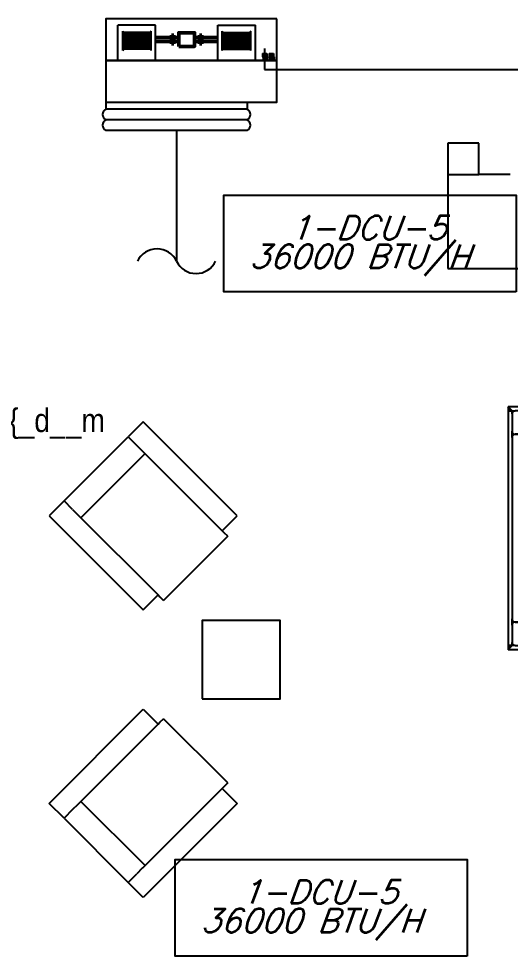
# Model space of a CAD drawing. Header units: metres. Extents: x -658 to -58, y -713 to -118.
# Drawn here: x -101.99 to -98.85, y -138.75 to -132.76 of the extents above; entities that cross this region are included whole.
import ezdxf
from ezdxf.enums import TextEntityAlignment as Align

# ---------------------------------------------------------------- set-up
doc = ezdxf.new("R2010")
doc.units = ezdxf.units.M
doc.header["$LTSCALE"] = 100
doc.linetypes.add('251$0$HIDDEN', pattern=[0.375, 0.25, -0.125])
for name, color, linetype in [('cw', 4, 'Continuous'), ('DCUT', 7, 'Continuous'), ('DIM-in', 5, 'Continuous'), ('DUCT', 4, 'Continuous'), ('FAN-COIL', 7, 'Continuous'), ('plan', 8, 'Continuous'), ('REF-PIPE', 6, 'Continuous'), ('TEXT AC', 7, 'Continuous')]:
    doc.layers.add(name, color=color, linetype=linetype)
doc.layers.add('Wall', color=7, linetype='Continuous', lineweight=50)
doc.styles.add('rss_dim1', font='romans.shx')
doc.styles.add('style12', font='xarab.shx')

# ---------------------------------------------------------------- blocks, each defined once
blk = doc.blocks.new('armchair_5128 - 2 sedak-413188-الدور الارضي')
for p, q in [((-0.9, -0.41), (-0.9, 0.44)), ((-0.9, 0.44), (-0.765, 0.44)), ((-0.185, 0.44), (-0.765, 0.44)), ((-0.765, 0.44), (-0.765, 0.3619)), ((-0.185, 0.3619), (-0.185, 0.44)), ((-0.185, 0.44), (-0.05, 0.44)), ((-0.05, 0.44), (-0.05, -0.41)), ((-0.765, 0.312), (-0.765, 0.3619)), ((-0.185, 0.3619), (-0.185, 0.312)), ((-0.765, 0.3109), (-0.765, 0.312)), ((-0.765, -0.41), (-0.765, 0.3109)), ((-0.185, 0.312), (-0.185, 0.3109)), ((-0.185, 0.3109), (-0.185, -0.41)), ((-0.765, 0.2873), (-0.185, 0.2873)), ((-0.765, -0.41), (-0.9, -0.41)), ((-0.765, -0.4276), (-0.765, -0.41)), ((-0.05, -0.41), (-0.185, -0.41)), ((-0.185, -0.41), (-0.185, -0.4276)), ((-0.765, -0.46), (-0.765, -0.4276)), ((-0.765, -0.46), (-0.185, -0.46)), ((-0.185, -0.4276), (-0.185, -0.46))]:
    blk.add_line(p, q)
blk = doc.blocks.new('Couch_-_Le_Corbusier_Family_-_1_2_3_seater_9476 - 2 posti-V50-الدور الارضي')
for p, q in [((-0.75, 0.225), (-0.775, 0.225)), ((-0.775, 0.225), (-0.775, 0.2)), ((-0.775, 0.2), (-0.775, -0.6)), ((0.75, 0.225), (-0.75, 0.225)), ((-0.75, 0.2), (-0.75, 0.225)), ((-0.75, 0.225), (-0.75, 0.2)), ((-0.75, 0.2), (-0.73, 0.2)), ((-0.75, 0.18), (-0.75, 0.2)), ((-0.75, 0.18), (-0.75, -0.58)), ((-0.62, 0.2), (-0.73, 0.2)), ((-0.62, 0.2), (-0.58, 0.2)), ((-0.6, 0.18), (-0.6, 0.07)), ((-0.6, -0.58), (-0.6, 0.18)), ((0.58, 0.2), (-0.58, 0.2)), ((0.58, 0.2), (0.62, 0.2)), ((0.6, 0.07), (0.6, 0.18)), ((0.6, 0.18), (0.6, -0.58)), ((0.73, 0.2), (0.62, 0.2)), ((0.73, 0.2), (0.75, 0.2)), ((0.75, 0.225), (0.75, 0.2)), ((0.775, 0.225), (0.75, 0.225)), ((0.75, 0.2), (0.75, 0.225)), ((0.75, 0.2), (0.75, 0.18)), ((0.75, -0.58), (0.75, 0.18)), ((0.775, 0.2), (0.775, 0.225)), ((0.775, -0.6), (0.775, 0.2)), ((-0.58, 0.05), (0.58, 0.05)), ((-0.75, -0.6), (-0.75, -0.58)), ((0.75, -0.58), (0.75, -0.6)), ((-0.775, -0.6), (-0.775, -0.625)), ((-0.775, -0.625), (-0.75, -0.625)), ((-0.75, -0.6), (-0.75, -0.625)), ((-0.73, -0.6), (-0.75, -0.6)), ((-0.75, -0.625), (-0.75, -0.6)), ((-0.75, -0.625), (-0.695, -0.625)), ((-0.73, -0.6), (-0.62, -0.6)), ((-0.58, -0.6), (0.58, -0.6)), ((0.62, -0.6), (0.73, -0.6)), ((0.695, -0.625), (0.75, -0.625)), ((0.75, -0.6), (0.73, -0.6)), ((0.75, -0.625), (0.75, -0.6)), ((0.75, -0.6), (0.75, -0.625)), ((0.75, -0.625), (0.775, -0.625)), ((0.775, -0.625), (0.775, -0.6))]:
    blk.add_line(p, q)
at = {"flags": 128}
for points in [[(-0.695, -0.625), (-0.6942, -0.625), (-0.6934, -0.625), (-0.6926, -0.625), (-0.6918, -0.625), (-0.691, -0.625), (-0.6902, -0.625), (-0.6895, -0.625), (-0.6887, -0.625), (-0.688, -0.625), (-0.6872, -0.625), (-0.6865, -0.625), (-0.6858, -0.625), (-0.6851, -0.625), (-0.6844, -0.625), (-0.6837, -0.625), (-0.6831, -0.625), (-0.6824, -0.625), (-0.6818, -0.625), (-0.6812, -0.625), (-0.6807, -0.625), (-0.6801, -0.625), (-0.6796, -0.625), (-0.6791, -0.625), (-0.6786, -0.625), (-0.6782, -0.625), (-0.6778, -0.625), (-0.6774, -0.625), (-0.677, -0.625), (-0.6767, -0.625), (-0.6764, -0.625), (-0.6761, -0.625), (-0.6758, -0.625), (-0.6756, -0.625), (-0.6754, -0.625), (-0.6753, -0.625), (-0.6752, -0.625), (-0.6751, -0.625), (-0.675, -0.625), (-0.675, -0.625)], [(0.675, -0.625), (0.675, -0.625), (0.6751, -0.625), (0.6751, -0.625), (0.6753, -0.625), (0.6754, -0.625), (0.6756, -0.625), (0.6758, -0.625), (0.676, -0.625), (0.6763, -0.625), (0.6766, -0.625), (0.6769, -0.625), (0.6773, -0.625), (0.6776, -0.625), (0.6781, -0.625), (0.6785, -0.625), (0.679, -0.625), (0.6794, -0.625), (0.68, -0.625), (0.6805, -0.625), (0.6811, -0.625), (0.6817, -0.625), (0.6823, -0.625), (0.6829, -0.625), (0.6835, -0.625), (0.6842, -0.625), (0.6849, -0.625), (0.6856, -0.625), (0.6863, -0.625), (0.687, -0.625), (0.6878, -0.625), (0.6885, -0.625), (0.6893, -0.625), (0.69, -0.625), (0.6908, -0.625), (0.6916, -0.625), (0.6924, -0.625), (0.6932, -0.625), (0.694, -0.625), (0.6948, -0.625), (0.695, -0.625)]]:
    blk.add_lwpolyline(points, dxfattribs=at)
for centre, start, end in [((-0.73, 0.18), 90, 180), ((-0.62, 0.18), 360, 90), ((-0.58, 0.18), 90, 180), ((0.58, 0.18), 360, 90), ((0.62, 0.18), 90, 180), ((0.73, 0.18), 360, 90), ((-0.58, 0.07), 180, 270), ((0.58, 0.07), 270, 360), ((-0.58, 0.03), 90, 180), ((0.58, 0.03), 360, 90), ((-0.73, -0.58), 180, 270), ((-0.62, -0.58), 270, 0), ((-0.58, -0.58), 180, 270), ((0.58, -0.58), 270, 360), ((0.62, -0.58), 180, 270), ((0.73, -0.58), 270, 360)]:
    blk.add_arc(centre, 0.02, start, end)
for points, knots in [([(-0.775, 0.225), (-0.775, 0.225), (-0.7748, 0.2248), (-0.7741, 0.2241), (-0.7734, 0.2234), (-0.7726, 0.2226), (-0.7719, 0.2219), (-0.7712, 0.2212), (-0.7701, 0.2201), (-0.769, 0.219), (-0.768, 0.218), (-0.7673, 0.2173), (-0.7665, 0.2165), (-0.7657, 0.2157), (-0.7649, 0.2149), (-0.7641, 0.2141), (-0.7633, 0.2133), (-0.7625, 0.2125), (-0.7617, 0.2117), (-0.7609, 0.2109), (-0.7601, 0.2101), (-0.7593, 0.2093), (-0.7585, 0.2085), (-0.7577, 0.2077), (-0.757, 0.207), (-0.7562, 0.2062), (-0.7556, 0.2056), (-0.7547, 0.2047), (-0.7538, 0.2038), (-0.7531, 0.2031), (-0.7524, 0.2024), (-0.7516, 0.2016), (-0.7509, 0.2009), (-0.7502, 0.2002), (-0.75, 0.2), (-0.75, 0.2)], [0, 0, 0, 0, 0.083333, 0.125, 0.166667, 0.208333, 0.229167, 0.25, 0.291667, 0.333333, 0.354167, 0.375, 0.395833, 0.416667, 0.4375, 0.458333, 0.479167, 0.5, 0.520833, 0.541667, 0.5625, 0.583333, 0.604167, 0.625, 0.645833, 0.666667, 0.6875, 0.708333, 0.75, 0.770833, 0.791667, 0.833333, 0.875, 0.916667, 1, 1, 1, 1]), ([(-0.75, 0.2), (-0.75, 0.2), (-0.7502, 0.2002), (-0.7509, 0.2009), (-0.7514, 0.2014), (-0.7517, 0.2017)], [0, 0, 0, 0, 0.0833333, 0.125, 0.1666667, 0.1666667, 0.1666667, 0.1666667]), ([(0.75, 0.2), (0.75, 0.2), (0.7502, 0.2002), (0.7509, 0.2009), (0.7516, 0.2016), (0.7524, 0.2024), (0.7531, 0.2031), (0.7538, 0.2038), (0.7549, 0.2049), (0.756, 0.206), (0.757, 0.207), (0.7577, 0.2077), (0.7585, 0.2085), (0.7593, 0.2093), (0.7601, 0.2101), (0.7609, 0.2109), (0.7617, 0.2117), (0.7625, 0.2125), (0.7633, 0.2133), (0.7641, 0.2141), (0.7649, 0.2149), (0.7657, 0.2157), (0.7665, 0.2165), (0.7673, 0.2173), (0.768, 0.218), (0.7688, 0.2188), (0.7694, 0.2194), (0.7703, 0.2203), (0.7712, 0.2212), (0.7719, 0.2219), (0.7726, 0.2226), (0.7734, 0.2234), (0.7741, 0.2241), (0.7748, 0.2248), (0.775, 0.225), (0.775, 0.225)], [0, 0, 0, 0, 0.083333, 0.125, 0.166667, 0.208333, 0.229167, 0.25, 0.291667, 0.333333, 0.354167, 0.375, 0.395833, 0.416667, 0.4375, 0.458333, 0.479167, 0.5, 0.520833, 0.541667, 0.5625, 0.583333, 0.604167, 0.625, 0.645833, 0.666667, 0.6875, 0.708333, 0.75, 0.770833, 0.791667, 0.833333, 0.875, 0.916667, 1, 1, 1, 1]), ([(0.7517, 0.2017), (0.7514, 0.2014), (0.7509, 0.2009), (0.7502, 0.2002), (0.75, 0.2), (0.75, 0.2)], [0.8333333, 0.8333333, 0.8333333, 0.8333333, 0.875, 0.9166667, 1, 1, 1, 1]), ([(-0.775, -0.625), (-0.775, -0.625), (-0.7748, -0.6248), (-0.7741, -0.6241), (-0.7734, -0.6234), (-0.7726, -0.6226), (-0.7719, -0.6219), (-0.7712, -0.6212), (-0.7701, -0.6201), (-0.769, -0.619), (-0.768, -0.618), (-0.7673, -0.6173), (-0.7665, -0.6165), (-0.7657, -0.6157), (-0.7649, -0.6149), (-0.7641, -0.6141), (-0.7633, -0.6133), (-0.7625, -0.6125), (-0.7617, -0.6117), (-0.7609, -0.6109), (-0.7601, -0.6101), (-0.7593, -0.6093), (-0.7585, -0.6085), (-0.7577, -0.6077), (-0.757, -0.607), (-0.7562, -0.6062), (-0.7556, -0.6056), (-0.7547, -0.6047), (-0.7538, -0.6038), (-0.7531, -0.6031), (-0.7524, -0.6024), (-0.7516, -0.6016), (-0.7509, -0.6009), (-0.7502, -0.6002), (-0.75, -0.6), (-0.75, -0.6)], [0, 0, 0, 0, 0.083333, 0.125, 0.166667, 0.208333, 0.229167, 0.25, 0.291667, 0.333333, 0.354167, 0.375, 0.395833, 0.416667, 0.4375, 0.458333, 0.479167, 0.5, 0.520833, 0.541667, 0.5625, 0.583333, 0.604167, 0.625, 0.645833, 0.666667, 0.6875, 0.708333, 0.75, 0.770833, 0.791667, 0.833333, 0.875, 0.916667, 1, 1, 1, 1]), ([(-0.75, -0.6), (-0.75, -0.6), (-0.7502, -0.6002), (-0.7509, -0.6009), (-0.7514, -0.6014), (-0.7517, -0.6017)], [0, 0, 0, 0, 0.0833333, 0.125, 0.1666667, 0.1666667, 0.1666667, 0.1666667]), ([(0.75, -0.6), (0.75, -0.6), (0.7502, -0.6002), (0.7509, -0.6009), (0.7516, -0.6016), (0.7524, -0.6024), (0.7531, -0.6031), (0.7538, -0.6038), (0.7549, -0.6049), (0.756, -0.606), (0.757, -0.607), (0.7577, -0.6077), (0.7585, -0.6085), (0.7593, -0.6093), (0.7601, -0.6101), (0.7609, -0.6109), (0.7617, -0.6117), (0.7625, -0.6125), (0.7633, -0.6133), (0.7641, -0.6141), (0.7649, -0.6149), (0.7657, -0.6157), (0.7665, -0.6165), (0.7673, -0.6173), (0.768, -0.618), (0.7688, -0.6188), (0.7694, -0.6194), (0.7703, -0.6203), (0.7712, -0.6212), (0.7719, -0.6219), (0.7726, -0.6226), (0.7734, -0.6234), (0.7741, -0.6241), (0.7748, -0.6248), (0.775, -0.625), (0.775, -0.625)], [0, 0, 0, 0, 0.083333, 0.125, 0.166667, 0.208333, 0.229167, 0.25, 0.291667, 0.333333, 0.354167, 0.375, 0.395833, 0.416667, 0.4375, 0.458333, 0.479167, 0.5, 0.520833, 0.541667, 0.5625, 0.583333, 0.604167, 0.625, 0.645833, 0.666667, 0.6875, 0.708333, 0.75, 0.770833, 0.791667, 0.833333, 0.875, 0.916667, 1, 1, 1, 1]), ([(0.7517, -0.6017), (0.7514, -0.6014), (0.7509, -0.6009), (0.7502, -0.6002), (0.75, -0.6), (0.75, -0.6)], [0.8333333, 0.8333333, 0.8333333, 0.8333333, 0.875, 0.9166667, 1, 1, 1, 1])]:
    blk.add_open_spline(points, degree=3, knots=knots)
blk = doc.blocks.new('A$Cc2be8e3e')
at = {"layer": 'plan'}
for p, q in [((-29.6035, 14.9095), (-29.8035, 14.9095)), ((-29.8035, 14.9095), (-29.8035, 14.7095)), ((-29.6035, 14.7095), (-29.6035, 14.9095)), ((-29.8035, 14.7095), (-29.8035, 14.1095)), ((-29.8035, 14.7095), (-29.6035, 14.7095)), ((-29.4035, 14.7095), (-29.6035, 14.7095)), ((-29.8035, 14.1095), (-24.0035, 14.1095))]:
    blk.add_line(p, q, dxfattribs=at)
blk.add_lwpolyline([(-31.3737, 11.3595), (-30.8737, 11.3595), (-30.8737, 11.8595), (-31.3737, 11.8595)], close=True, dxfattribs=at)
for name, p, rotation in [('Couch_-_Le_Corbusier_Family_-_1_2_3_seater_9476 - 2 posti-V50-الدور الارضي', (-29.1924, 12.4495), 90), ('armchair_5128 - 2 sedak-413188-الدور الارضي', (-32.0764, 11.0373), 134.9999999999992)]:
    blk.add_blockref(name, p, dxfattribs=dict(at, rotation=rotation))
at = {"layer": 'plan', "xscale": -1, "rotation": 45.00000000000056}
blk.add_blockref('armchair_5128 - 2 sedak-413188-الدور الارضي', (-32.0764, 12.1816), dxfattribs=at)
at = {"layer": 'plan', "style": 'style12', "width": 0.9}
blk.add_text('{_g_s__m o__hv{_d__m', height=0.15, dxfattribs=at).set_placement((-33.9524, 13.0637))
blk = doc.blocks.new('CCD32')
at = {"layer": 'DCUT', "color": 220, "linetype": '251$0$HIDDEN', "lineweight": -2}
blk.add_line((-0.6231, -0.5404), (-0.6231, -0.5799), dxfattribs=at)
at = {"layer": 'DCUT'}
for points in [[(-0.71, -0.79), (0.5, -0.79), (0.5, -0.2), (-0.71, -0.2)], [(-0.71, -0.495), (0.5, -0.495), (0.5, -0.2), (-0.71, -0.2)]]:
    blk.add_lwpolyline(points, close=True, dxfattribs=at)
at = {"layer": 'DIM-in', "color": 0}
blk.add_line((0.5, -0.495), (-0.71, -0.495), dxfattribs=at)
at = {"layer": 'DUCT'}
for p, q in [((-0.5, 0), (0.5, 0)), ((-0.5, -0.075), (0.5, -0.075)), ((-0.5, -0.2), (-0.5, -0.15)), ((-0.5, -0.15), (0.5, -0.15)), ((0.5, -0.2), (0.5, -0.15)), ((-0.6916, -0.5168), (-0.6916, -0.495)), ((-0.6647, -0.5168), (-0.6916, -0.5168)), ((-0.6916, -0.5212), (-0.6916, -0.5168)), ((-0.66, -0.5212), (-0.6916, -0.5212)), ((-0.6888, -0.5168), (-0.6888, -0.495)), ((-0.6884, -0.5168), (-0.6884, -0.495)), ((-0.6615, -0.5168), (-0.6884, -0.5168)), ((-0.6884, -0.5212), (-0.6884, -0.5168)), ((-0.6568, -0.5212), (-0.6884, -0.5212)), ((-0.6869, -0.543), (-0.6869, -0.5212)), ((-0.6856, -0.5168), (-0.6856, -0.495)), ((-0.6837, -0.543), (-0.6837, -0.5212)), ((-0.6833, -0.4994), (-0.6833, -0.5147)), ((-0.682, -0.5244), (-0.682, -0.5397)), ((-0.6801, -0.4994), (-0.6801, -0.5147)), ((-0.6788, -0.5244), (-0.6788, -0.5397)), ((-0.6758, -0.5404), (-0.6758, -0.5244)), ((-0.6757, -0.4964), (-0.6757, -0.5141)), ((-0.6726, -0.5404), (-0.6726, -0.5244)), ((-0.6725, -0.4964), (-0.6725, -0.5141)), ((-0.6709, -0.5149), (-0.6709, -0.4971)), ((-0.6677, -0.5149), (-0.6677, -0.4971)), ((-0.6671, -0.5246), (-0.6671, -0.5404)), ((-0.6647, -0.5168), (-0.6647, -0.495)), ((-0.6647, -0.5168), (-0.6647, -0.5212)), ((-0.6639, -0.5246), (-0.6639, -0.5404)), ((-0.6615, -0.5168), (-0.6615, -0.495)), ((-0.6615, -0.5168), (-0.6615, -0.5212)), ((-0.66, -0.543), (-0.66, -0.5212)), ((-0.6568, -0.543), (-0.6568, -0.5212)), ((-0.6443, -0.5168), (-0.6443, -0.495)), ((-0.6175, -0.5168), (-0.6443, -0.5168)), ((-0.6443, -0.5212), (-0.6443, -0.5168)), ((-0.6128, -0.5212), (-0.6443, -0.5212)), ((-0.6415, -0.5168), (-0.6415, -0.495)), ((-0.6411, -0.5168), (-0.6411, -0.495)), ((-0.6143, -0.5168), (-0.6411, -0.5168)), ((-0.6411, -0.5212), (-0.6411, -0.5168)), ((-0.6096, -0.5212), (-0.6411, -0.5212)), ((-0.6396, -0.543), (-0.6396, -0.5212)), ((-0.6383, -0.5168), (-0.6383, -0.495)), ((-0.6364, -0.543), (-0.6364, -0.5212)), ((-0.636, -0.4994), (-0.636, -0.5147)), ((-0.6347, -0.5244), (-0.6347, -0.5397)), ((-0.6328, -0.4994), (-0.6328, -0.5147)), ((-0.6315, -0.5244), (-0.6315, -0.5397)), ((-0.6285, -0.5404), (-0.6285, -0.5244)), ((-0.6284, -0.4964), (-0.6284, -0.5141)), ((-0.6253, -0.5404), (-0.6253, -0.5244)), ((-0.6252, -0.4964), (-0.6252, -0.5141)), ((-0.6237, -0.5149), (-0.6237, -0.4971)), ((-0.6205, -0.5149), (-0.6205, -0.4971)), ((-0.6199, -0.5246), (-0.6199, -0.5404)), ((-0.6175, -0.5168), (-0.6175, -0.495)), ((-0.6175, -0.5168), (-0.6175, -0.5212)), ((-0.6167, -0.5246), (-0.6167, -0.5404)), ((-0.6143, -0.5168), (-0.6143, -0.495)), ((-0.6143, -0.5168), (-0.6143, -0.5212)), ((-0.6128, -0.543), (-0.6128, -0.5212)), ((-0.6096, -0.543), (-0.6096, -0.5212)), ((-0.66, -0.543), (-0.6869, -0.543)), ((-0.6568, -0.543), (-0.6837, -0.543)), ((-0.6128, -0.543), (-0.6396, -0.543)), ((-0.6096, -0.543), (-0.6364, -0.543))]:
    blk.add_line(p, q, dxfattribs=at)
at = {"layer": 'DUCT', "color": 2, "linetype": 'ByBlock'}
for p, q in [((-0.525, -0.566), (-0.5173, -0.5736)), ((-0.525, -0.566), (-0.525, -0.701)), ((-0.3302, -0.5736), (-0.5173, -0.5736)), ((-0.3302, -0.5736), (-0.5173, -0.5736)), ((-0.5173, -0.5736), (-0.5173, -0.6933)), ((-0.3302, -0.5778), (-0.5173, -0.5778)), ((-0.3302, -0.5902), (-0.5173, -0.5902)), ((-0.3232, -0.5666), (-0.3302, -0.5736)), ((-0.3302, -0.5736), (-0.3302, -0.6933)), ((-0.3225, -0.566), (-0.3225, -0.701)), ((0.179, -0.566), (0.179, -0.701)), ((0.1796, -0.5666), (0.1867, -0.5736)), ((0.1867, -0.5736), (0.3738, -0.5736)), ((0.1867, -0.5736), (0.3738, -0.5736)), ((0.1867, -0.5736), (0.1867, -0.6933)), ((0.1867, -0.5778), (0.3738, -0.5778)), ((0.1867, -0.5902), (0.3738, -0.5902)), ((0.3815, -0.566), (0.3738, -0.5736)), ((0.3738, -0.5736), (0.3738, -0.6933)), ((0.3815, -0.566), (0.3815, -0.701)), ((-0.3302, -0.6026), (-0.5173, -0.6026)), ((-0.3302, -0.6026), (-0.5173, -0.6026)), ((-0.3302, -0.6026), (-0.5173, -0.6026)), ((-0.3302, -0.6149), (-0.5173, -0.6149)), ((-0.3302, -0.6149), (-0.5173, -0.6149)), ((-0.3302, -0.6273), (-0.5173, -0.6273)), ((-0.3302, -0.6397), (-0.5173, -0.6397)), ((-0.3302, -0.6521), (-0.5173, -0.6521)), ((0.1867, -0.6026), (0.3738, -0.6026)), ((0.1867, -0.6026), (0.3738, -0.6026)), ((0.1867, -0.6026), (0.3738, -0.6026)), ((0.1867, -0.6149), (0.3738, -0.6149)), ((0.1867, -0.6149), (0.3738, -0.6149)), ((0.1867, -0.6273), (0.3738, -0.6273)), ((0.1867, -0.6397), (0.3738, -0.6397)), ((0.1867, -0.6521), (0.3738, -0.6521)), ((-0.525, -0.701), (-0.5173, -0.6933)), ((-0.3302, -0.6644), (-0.5173, -0.6644)), ((-0.3302, -0.6768), (-0.5173, -0.6768)), ((-0.3302, -0.6892), (-0.5173, -0.6892)), ((-0.3302, -0.6933), (-0.5173, -0.6933)), ((-0.3225, -0.701), (-0.3302, -0.6933)), ((0.179, -0.701), (0.1867, -0.6933)), ((0.1867, -0.6644), (0.3738, -0.6644)), ((0.1867, -0.6768), (0.3738, -0.6768)), ((0.1867, -0.6892), (0.3738, -0.6892)), ((0.1867, -0.6933), (0.3738, -0.6933)), ((0.3815, -0.701), (0.3738, -0.6933))]:
    blk.add_line(p, q, dxfattribs=at)
at = {"layer": 'DUCT'}
for centre, start, end in [((-0.4825, -0.0375), 115.01689, 244.98311), ((0.4825, -0.0375), 295.01689, 64.98311), ((-0.4825, -0.1125), 115.01689, 244.98311), ((0.4825, -0.1125), 295.01689, 64.98311)]:
    blk.add_arc(centre, 0.0414, start, end, dxfattribs=at)
at = {"layer": 'FAN-COIL'}
for p, q in [((-0.5597, -0.495), (-0.5597, -0.745)), ((-0.293, -0.495), (-0.293, -0.745)), ((0.1495, -0.495), (0.1495, -0.745)), ((0.4162, -0.495), (0.4162, -0.745)), ((-0.293, -0.745), (-0.5597, -0.745)), ((0.1495, -0.745), (0.4162, -0.745))]:
    blk.add_line(p, q, dxfattribs=at)
at = {"layer": 'Wall', "color": 7}
for p, q in [((-0.293, -0.628), (-0.1788, -0.628)), ((-0.293, -0.658), (-0.1788, -0.658)), ((-0.1788, -0.6113), (-0.1616, -0.6113)), ((-0.1788, -0.658), (-0.1788, -0.6113)), ((-0.1788, -0.628), (-0.1788, -0.6748)), ((-0.1702, -0.6113), (-0.1702, -0.6748)), ((-0.1616, -0.658), (-0.1616, -0.6113)), ((-0.1278, -0.628), (-0.1616, -0.628)), ((-0.1616, -0.628), (-0.1616, -0.6748)), ((-0.1616, -0.628), (-0.1288, -0.628)), ((-0.1278, -0.658), (-0.1616, -0.658)), ((-0.1616, -0.658), (-0.1288, -0.658)), ((-0.1278, -0.6458), (-0.1278, -0.6158)), ((-0.0158, -0.628), (0.0181, -0.628)), ((-0.0158, -0.658), (0.0181, -0.658)), ((0.0181, -0.658), (0.0181, -0.6113)), ((0.0352, -0.6113), (0.0181, -0.6113)), ((0.0181, -0.628), (0.0181, -0.6748)), ((0.0267, -0.6113), (0.0267, -0.6748)), ((0.1495, -0.628), (0.0342, -0.628)), ((0.1495, -0.658), (0.0342, -0.658)), ((0.0352, -0.658), (0.0352, -0.6113)), ((0.0352, -0.628), (0.0352, -0.6748)), ((-0.1788, -0.6748), (-0.1616, -0.6748)), ((0.0352, -0.6748), (0.0181, -0.6748))]:
    blk.add_line(p, q, dxfattribs=at)
blk.add_lwpolyline([(-0.0158, -0.594), (-0.1278, -0.594), (-0.1278, -0.6904), (-0.0158, -0.6904)], close=True, dxfattribs=at)

msp = doc.modelspace()

# ---------------------------------------------------------------- linework, layer by layer
at = {"layer": 'cw'}
for centre, start, end in [((-101.1099, -134.3644), 25.32988, 154.67012), ((-100.8602, -134.2461), 205.32988, 334.67012)]:
    msp.add_arc(centre, 0.1382, start, end, dxfattribs=at)
at = {"layer": 'DCUT'}
msp.add_line((-100.985, -133.4693), (-100.985, -134.3053), dxfattribs=at)
at = {"layer": 'REF-PIPE'}
for p, q in [((-100.4225, -132.9458), (-100.4225, -133.0802)), ((-100.4225, -133.0802), (-93.4021, -133.0802))]:
    msp.add_line(p, q, dxfattribs=at)
at = {"layer": 'TEXT AC', "color": 4}
for points in [[(-98.8145, -134.5019), (-100.6826, -134.5019), (-100.6826, -133.883), (-98.8145, -133.883)], [(-99.1267, -138.7469), (-100.9948, -138.7469), (-100.9948, -138.1279), (-99.1267, -138.1279)]]:
    msp.add_lwpolyline(points, close=True, dxfattribs=at)

# ---------------------------------------------------------------- block references
at = {"layer": 'plan'}
msp.add_blockref('A$Cc2be8e3e', (-69.4477, -148.4607), dxfattribs=at)
at = {"layer": 'REF-PIPE', "lineweight": 9, "xscale": 0.9028173591575768, "yscale": 0.9028173591575768, "zscale": 0.9028173591575768, "rotation": 180}
msp.add_blockref('CCD32', (-100.985, -133.4693), dxfattribs=at)

# ---------------------------------------------------------------- texts
at = {"layer": 'TEXT AC', "color": 4, "style": 'rss_dim1', "oblique": 20}
for s, p in [('1-DCU-5', (-99.7606, -134.0909)), ('36000 BTU/H', (-99.815, -134.2742)), ('1-DCU-5', (-100.0728, -138.3358)), ('36000 BTU/H', (-100.1272, -138.5191))]:
    msp.add_text(s, height=0.15, dxfattribs=at).set_placement(p, align=Align.MIDDLE_CENTER)

doc.saveas('drawing.dxf')
